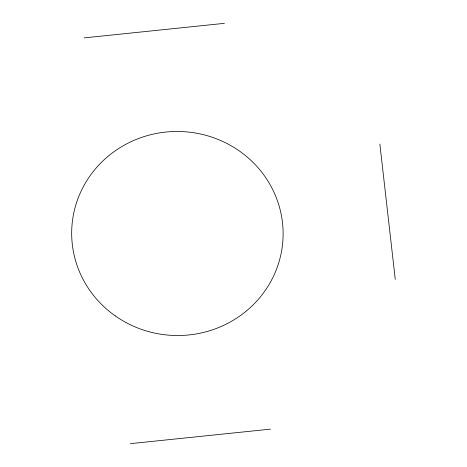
<?xml version="1.0" encoding="UTF-8"?>
<svg xmlns="http://www.w3.org/2000/svg" width="467" height="467" viewBox="0 0 467 467"><rect width="100%" height="100%" fill="white"/><g stroke="black" fill="none" stroke-linecap="round" stroke-linejoin="round"><path stroke-width="0.7" d="M84.247 37.874L224.358 23.35M130.433 443.65L270.545 429.126M379.869 144.087L395.263 279.348M115.25 315.89A105.723 102.022 2 0 0 282.535 244.422A105.723 102.022 2 0 0 134.403 140.188A105.723 102.022 2 0 0 115.25 315.89"/></g></svg>
